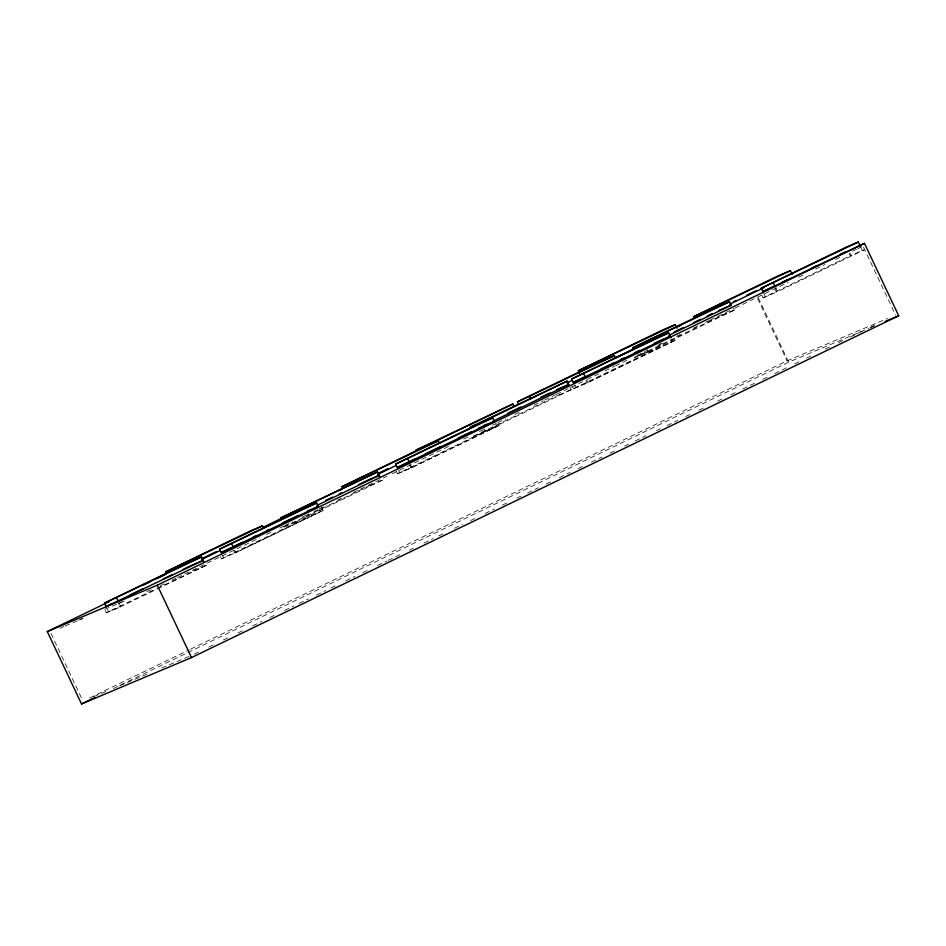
<?xml version="1.0" encoding="UTF-8"?>
<svg xmlns="http://www.w3.org/2000/svg" width="946" height="946" viewBox="0 0 946 946"><rect width="100%" height="100%" fill="white"/><g stroke="black" fill="none" stroke-linecap="round" stroke-linejoin="round"><path stroke-width="0.71" stroke-dasharray="4.73 3.55" d="M78.849 620.15L82.787 618.246M122.176 601.727L118.238 603.631L119.87 607.072L207.884 564.537L157.663 588.01M160.252 585.822L164.202 583.919M172.077 580.111L176.015 578.207M177.328 577.568L259.559 537.884M266.654 534.395L271.904 531.865M279.791 528.045L283.729 526.142M285.042 525.515L292.929 521.707M302.117 517.261L308.692 514.08M313.942 511.538L317.88 509.634M319.192 509.007L327.08 505.199M337.592 500.115L342.842 497.572M353.355 492.499L386.973 476.299M392.082 473.78L450.556 445.519M463.694 439.169L468.944 436.626M479.456 431.542L484.707 429.011M492.582 425.192L496.532 423.288M497.844 422.661L505.72 418.841M514.92 414.407L521.483 411.226M534.088 405.184L543.288 400.749M544.6 400.111L555.633 394.719M556.425 394.399L582.689 381.652M587.159 379.488L599.764 373.445M605.026 370.903L614.522 366.268M615.527 365.83L619.476 363.914M622.634 362.342L629.196 359.161M637.084 355.353L647.584 350.28M658.097 345.195L663.347 342.653M676.485 336.315L680.422 334.399M693.56 328.061L700.135 324.88M705.385 322.338L709.323 320.434M710.103 320.115L721.928 314.391M725.547 312.606L734.285 308.372M735.066 308.053L788.136 282.346M798.649 277.261L805.212 274.092M815.724 269.007L824.912 264.561M835.424 259.488L841.999 256.307M852.5 251.234L856.437 249.33M857.762 248.692L861.7 246.788M105.219 610.501L106.307 612.795L156.338 588.66M370.324 485.18L282.322 527.714L296.725 521.542M295.885 521.991L383.899 479.456L369.484 485.629M559.914 394.376L471.9 436.922L499.039 425.475L497.951 423.181M647.915 351.841L735.929 309.307L722.366 315.03L634.352 357.564L647.915 351.841L646.839 349.547M220.359 556.52L221.447 558.814L309.46 516.28L308.372 513.974M396.374 471.439L397.462 473.733L661.49 346.118L660.403 343.824M221.447 558.814L235.85 552.641L320.729 511.609L318.991 507.919M398.585 470.209L399.756 472.669L411.877 467.56L496.756 426.54L495.586 424.08M574.6 385.14L575.771 387.6L587.892 382.491L672.772 341.459L671.601 338.999M321.392 507.103L323.024 510.556L235.01 553.091L233.39 549.65M397.462 473.733L411.025 468.01L499.039 425.475M559.074 394.837L587.052 382.941L675.054 340.394L673.966 338.1M761.979 295.566L763.067 297.86L851.069 255.325L849.981 253.02M89.633 697.959L189.259 649.807M190.595 649.157L787.06 360.864L887.454 318.518M113.414 688.534L186.528 653.201M187.864 652.551L788.716 362.141L868.83 328.345M194.19 654.112L200.824 650.907M208.794 647.052L215.44 643.836M223.41 639.993L230.055 636.776M238.025 632.921L244.671 629.717M252.641 625.862L261.936 621.368M269.906 617.513L276.551 614.309M284.521 610.454L293.816 605.96M299.137 603.394L308.431 598.889M316.402 595.046L325.696 590.552M331.017 587.974L337.663 584.77M345.633 580.915L354.927 576.421M362.897 572.567L369.543 569.362M377.513 565.507L386.808 561.013M388.132 560.375L401.423 553.954M409.393 550.099L413.378 548.172M424.009 543.028L433.303 538.534M438.613 535.968L445.259 532.764M454.553 528.27L462.535 524.415M470.505 520.56L477.139 517.344M485.109 513.501L494.415 509.007M502.385 505.152L509.019 501.936M517.001 498.081L520.986 496.165M527.62 492.949L538.25 487.817M546.22 483.962L552.866 480.745M559.5 477.541L570.131 472.397M578.101 468.554L584.746 465.337M591.392 462.133L602.011 456.989M609.981 453.146L616.626 449.929M624.597 446.074L628.582 444.147M635.227 440.942L645.858 435.799M656.477 430.667L660.462 428.739M667.107 425.534L677.738 420.391M685.708 416.536L692.342 413.331M698.988 410.115L704.309 407.549M717.588 401.128L724.234 397.923M730.868 394.707L736.189 392.141M742.823 388.936L756.114 382.515M762.76 379.299L768.069 376.733M774.715 373.516L787.994 367.095M794.64 363.891L799.949 361.325M806.595 358.108L811.905 355.542M825.196 349.121L831.83 345.917M838.475 342.7L843.785 340.134M850.43 336.918L863.71 330.497M870.355 327.292L875.665 324.726M763.067 297.86L777.47 291.687L775.732 287.998M721.526 315.479L733.635 310.359M636.646 356.5L648.767 351.392M675.054 340.394L660.651 346.567L659.48 344.108M496.756 426.54L484.636 431.648L483.465 429.188M323.024 510.556L308.609 516.729L307.45 514.269M193.469 570.71L205.589 565.602M59.905 628.227L63.973 626.512M65.321 625.945L82.964 618.507M104.675 609.342L125.026 600.769M146.736 591.617L153.512 588.755M106.307 612.795L119.87 607.072M870.19 327.777L874.258 326.063M93.843 696.599L106.058 691.443M119.622 685.72L148.108 673.706M161.683 667.982L190.17 655.968M863.556 247.308L895.602 315.089M861.191 248.195L862.35 250.666M849.07 253.315L850.229 255.775L864.644 249.602L776.631 292.137L774.999 288.696M763.611 293.106L765.349 296.796M758.231 297.647L788.716 362.141M757.604 298.558L787.06 360.864M586.721 380.02L587.892 382.491M585.964 380.635L587.052 382.941M572.389 386.358L573.477 388.664M570.024 387.257L571.195 389.717M484.387 428.905L485.475 431.199M410.706 465.101L411.877 467.56M409.405 464.569L411.025 468.01M234.691 550.182L235.85 552.641M222.57 555.29L223.729 557.75M118.96 602.933L120.71 606.623L108.589 611.731L107.43 609.271M51.025 633.56L82.361 699.851"/><path stroke-width="1.42" d="M579.46 373.232L578.302 370.773L663.181 329.74L675.302 324.632L677.04 328.321M675.302 324.632L578.302 370.773M426.291 445.921L341.411 486.942L438.412 440.801L439.571 443.272M427.97 445.01L512.85 403.989L514.009 406.449M518.585 404.332L517.427 401.861L602.306 360.84L614.427 355.731L615.586 358.191M262.385 525.881L165.396 572.023L250.264 530.99L262.385 525.881L263.556 528.341M517.427 401.861L614.427 355.731M790.442 270.651L693.442 316.792L778.322 275.759L790.442 270.651L792.18 274.34M106.259 606.812L104.521 603.11L189.401 562.09L201.522 556.981L203.839 561.9M104.521 603.11L201.522 556.981M377.537 471.9L280.536 518.041L377.537 471.9L379.866 476.831M729.567 301.75L632.567 347.88L717.446 306.859L729.567 301.75L731.317 305.44M859.287 245.558L864.478 243.37L898.7 315.751L191.506 657.576L81.522 703.954L47.3 631.573L109.216 601.644M143.437 585.101L150.012 581.932M156.575 578.751L165.775 574.305M262.976 527.324L281.364 518.432M302.377 508.274L305.014 507.009M339.165 490.501L341.79 489.236M678.093 326.677L680.73 325.4M482.235 422.129L567.115 381.108L568.865 384.797M614.593 358.215L633.158 349.24M221.411 552.831L219.661 549.129L304.541 508.108L316.662 503L318.412 506.689M397.426 467.75L395.676 464.06L480.556 423.028M573.442 382.669L571.691 378.979L656.571 337.959L668.692 332.838L671.021 337.769M219.661 549.129L316.662 503M395.676 464.06L492.677 417.919L494.427 421.609M571.691 378.979L668.692 332.838M763.02 291.876L761.282 288.187L846.162 247.154L858.282 242.046L860.612 246.965M202.834 558.164L216.09 551.755M378.849 473.083L388.132 468.589M733.528 301.644L736.189 300.367M746.796 295.235L756.079 290.753M201.687 559.453L220.252 550.489M377.702 474.384L396.268 465.408M566.985 382.894L572.283 380.327M729.733 304.222L764.214 287.56M761.282 288.187L858.282 242.046M108.802 605.286L111.451 603.997M130.016 595.022L143.284 588.613M163.173 578.999L172.456 574.506M183.063 569.386L189.697 566.181M325.932 500.328L332.566 497.123M339.188 493.918L341.849 492.641M359.09 484.305L365.712 481.1M673.99 332.105L683.272 327.612M693.879 322.48L700.513 319.275M707.135 316.07L712.444 313.516M316.827 505.471L379.169 475.353L367.048 480.462M507.553 413.378L520.82 406.969M540.71 397.355L549.993 392.862M668.869 335.322L731.199 305.191L719.078 310.3M483.867 425.582L486.516 424.293M493.15 421.088L568.747 384.549L556.626 389.657M230.576 548.089L221.293 552.582L318.294 506.441L307.521 510.982M233.224 546.812L242.507 542.33M253.114 537.198L255.775 535.909M266.382 530.789L269.031 529.5M282.298 523.091L298.215 515.404M414.549 459.177L397.308 467.501L494.309 421.372L482.188 426.48M425.156 454.045L441.073 446.346M458.313 438.022L471.581 431.601M478.203 428.396L480.864 427.119M583.93 377.3L573.323 382.432L670.324 336.291L658.203 341.4M601.171 368.964L614.439 362.555M621.073 359.35L623.721 358.073M634.328 352.941L639.638 350.375M654.23 343.327L656.879 342.038M772.196 287.146L762.914 291.628L859.902 245.487M782.803 282.014L788.113 279.448M811.975 267.907L817.285 265.341M839.835 254.45L845.133 251.884M47.3 631.573L157.284 585.184L864.478 243.37M81.522 703.954L94.813 697.533M512.85 403.989L415.85 450.13L438.412 440.801M567.115 381.108L470.115 427.237L492.677 417.919M191.021 565.542L203.142 560.422L106.141 606.563M885.125 321.474L898.7 315.751M773.402 283.067L775.141 286.768M583.812 373.871L585.562 377.56M529.547 396.752L530.706 399.212M407.797 458.952L409.547 462.641M231.782 544.021L233.532 547.71M157.284 585.184L191.506 657.576M116.642 598.002L118.38 601.703"/></g></svg>
